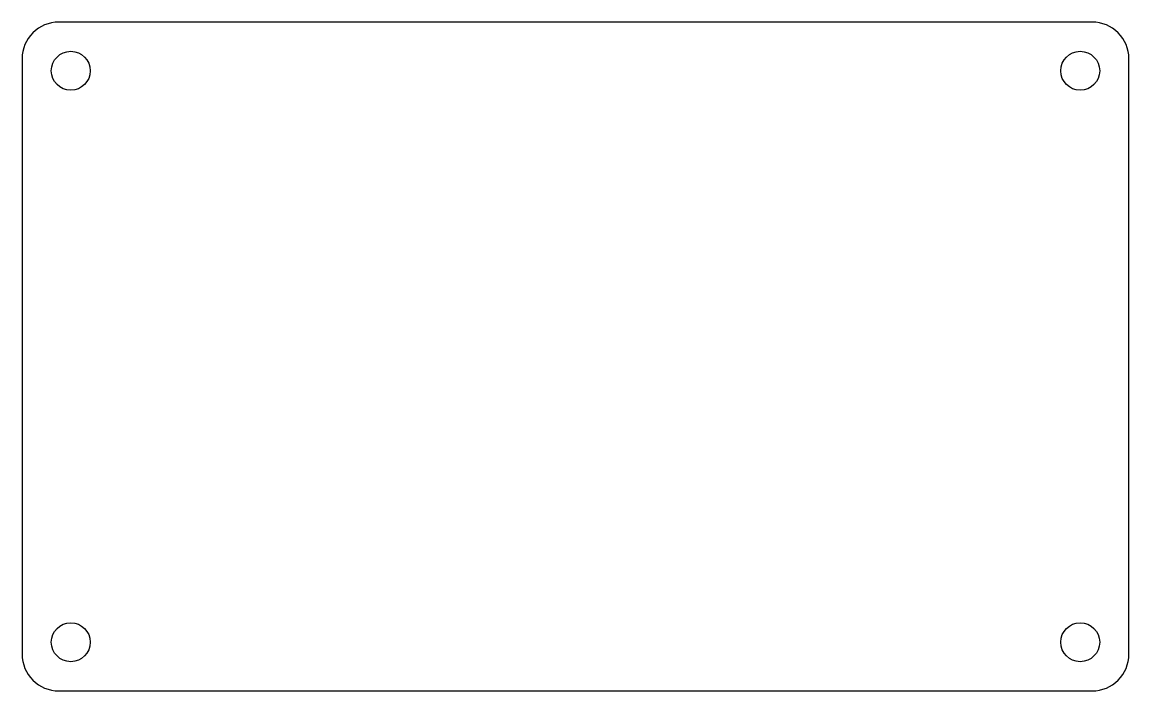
# Model space of a CAD drawing. Header units: millimetres. Extents: x 593.3 to 684.3, y 458.7 to 513.7.
import ezdxf

# ---------------------------------------------------------------- set-up
doc = ezdxf.new("R2010")
doc.units = ezdxf.units.MM

msp = doc.modelspace()

# ---------------------------------------------------------------- linework, layer by layer
msp.add_lwpolyline([(596.284, 458.661), (681.284, 458.661, 0.414214), (684.284, 461.661), (684.284, 510.661, 0.414214), (681.284, 513.661), (596.284, 513.661, 0.414214), (593.284, 510.661), (593.284, 461.661, 0.414214)], format="xyb", close=True)
for centre in [(597.284, 509.661), (680.284, 509.661), (597.284, 462.661), (680.284, 462.661)]:
    msp.add_circle(centre, 1.6)

doc.saveas('drawing.dxf')
